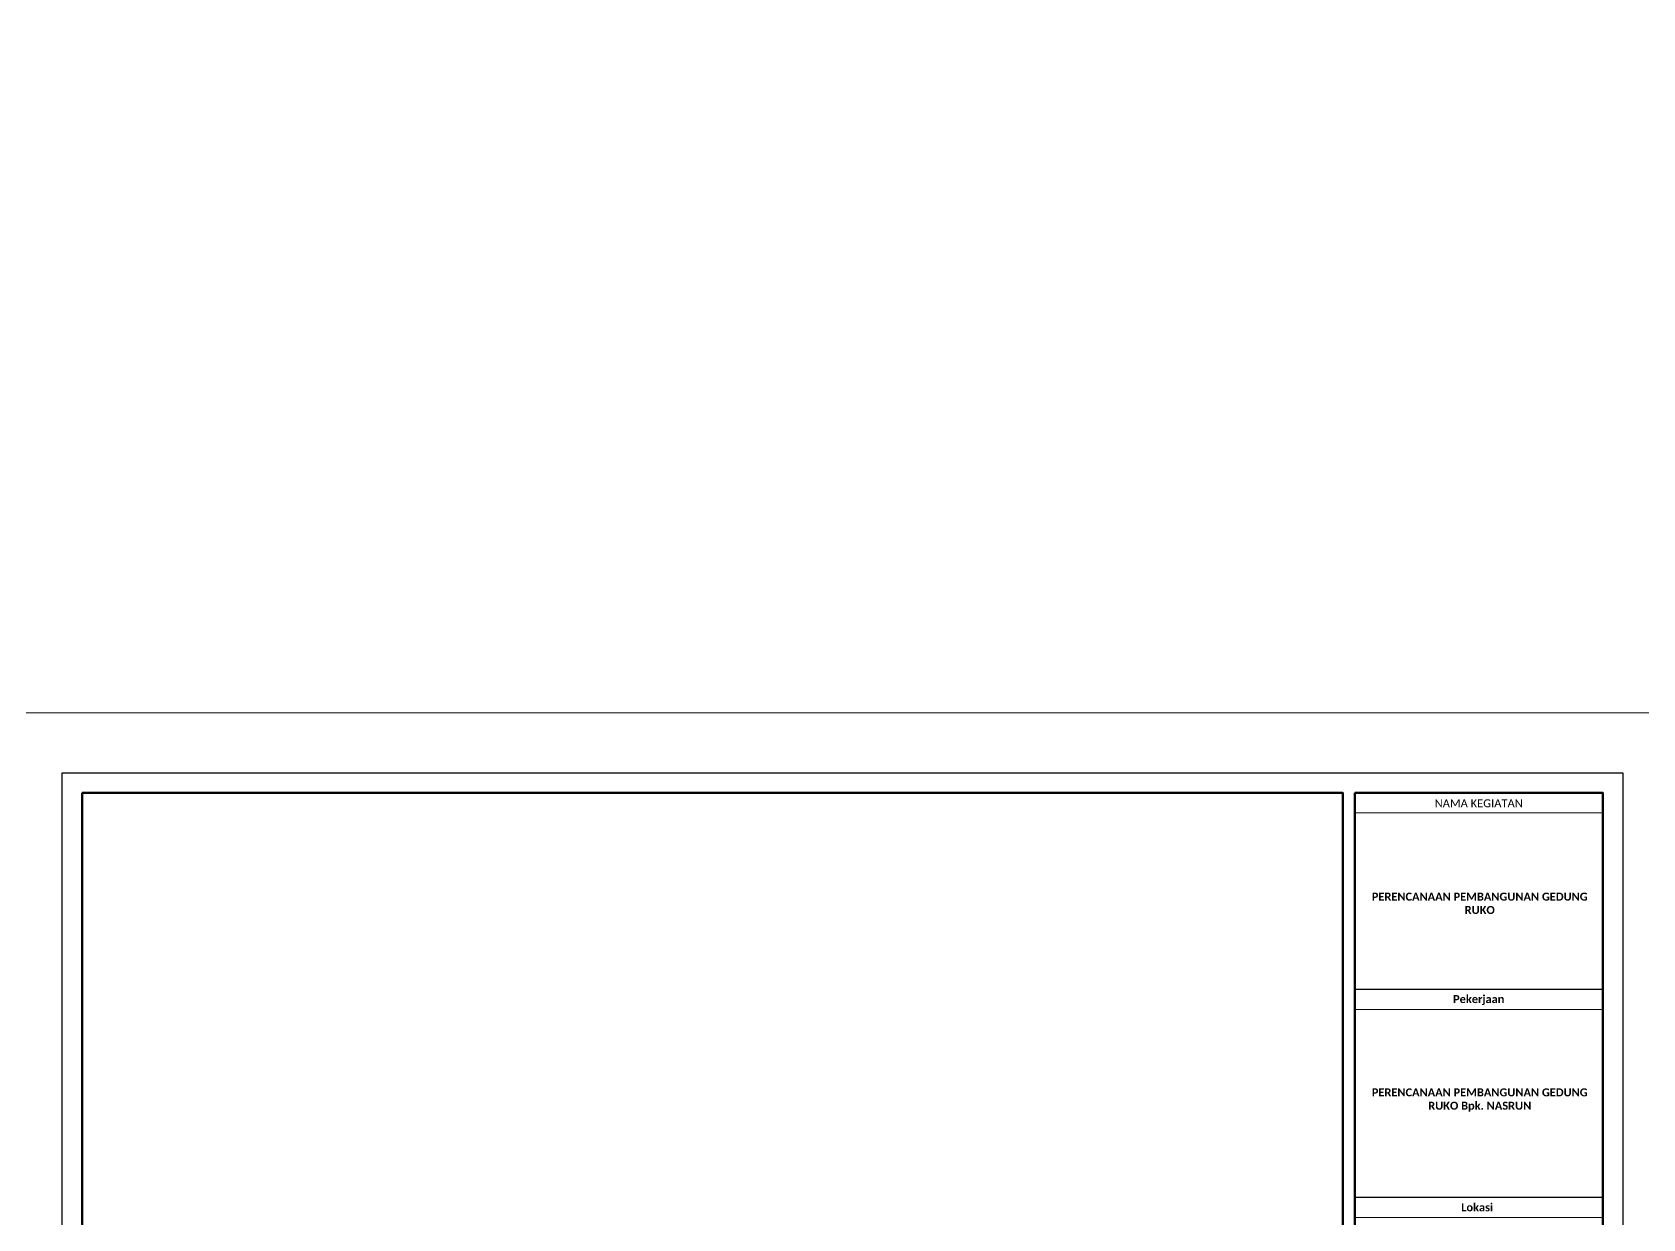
# Model space of a CAD drawing. Header units: centimetres. Extents: x -377343 to 693706, y 194584 to 813780.
# Drawn here: x 177612 to 180713, y 499822 to 502107 of the extents above; entities that cross this region are included whole.
import ezdxf

# ---------------------------------------------------------------- set-up
doc = ezdxf.new("R2010")
doc.units = ezdxf.units.CM
for name, color, linetype, lineweight in [('a. line t', 7, 'Continuous', 50), ('Kertas', 252, 'Continuous', 20), ('Legenda', 252, 'Continuous', 20)]:
    doc.layers.add(name, color=color, linetype=linetype, lineweight=lineweight)
doc.layers.add('PIPA', color=11, linetype='Continuous')
doc.styles.get("Standard").update_dxf_attribs({"font": 'arial.ttf'})

msp = doc.modelspace()

# ---------------------------------------------------------------- linework, layer by layer
at = {"layer": 'Kertas'}
msp.add_lwpolyline([(177553.804, 500796.755), (180751.147, 500796.755), (180751.147, 498508.536), (177553.804, 498508.536)], close=True, dxfattribs=at)
at = {"layer": 'Legenda', "color": 1, "lineweight": 20}
for p, q in [((180635.581, 500604.144), (180157.905, 500604.144)), ((180635.581, 500225.439), (180157.905, 500225.439)), ((180635.998, 499824.68), (180158.323, 499824.68))]:
    msp.add_line(p, q, dxfattribs=at)
at = {"layer": 'Legenda', "color": 1, "lineweight": 30}
for p, q in [((180635.581, 500263.961), (180157.905, 500263.961)), ((180635.998, 499863.202), (180158.323, 499863.202))]:
    msp.add_line(p, q, dxfattribs=at)
at = {"layer": 'Legenda', "color": 5, "lineweight": 30}
msp.add_lwpolyline([(177669.371, 500681.188), (180674.103, 500681.188), (180674.103, 498585.58), (177669.371, 498585.58)], close=True, dxfattribs=at)
at = {"layer": 'Legenda', "color": 1, "lineweight": 50}
for points in [[(177707.893, 500642.666), (180134.792, 500642.666), (180134.792, 498624.103), (177707.893, 498624.103)], [(180157.905, 500642.666), (180635.581, 500642.666), (180635.581, 498624.103), (180157.905, 498624.103)]]:
    msp.add_lwpolyline(points, close=True, dxfattribs=at)
at = {"layer": 'PIPA', "lineweight": 35, "extrusion": (0, 0.816497, 0.57735), "elevation": 193451.324}
msp.add_lwpolyline([(-421704.212, -325591.681), (-159560.265, -63447.734), (377343.333, -600351.331), (-158232.47, -1135927.133), (-693706.405, -600453.199), (-454216.825, -360963.619)], dxfattribs=at)

# ---------------------------------------------------------------- texts
at = {"layer": 'a. line t', "color": 2, "lineweight": 20, "char_height": 15.40888, "attachment_point": 5}
for s, insert, width in [('{\\fCandara|b0|i0|c0|p34;NAMA KEGIATAN}', (180396.743, 500622.332), 477.67534), ('{\\fCandara|b1|i0|c0|p34;PERENCANAAN PEMBANGUNAN GEDUNG RUKO}', (180398.701, 500429.733), 417.68214), ('{\\fCandara|b1|i0|c0|p34;Pekerjaan}', (180396.743, 500243.396), 477.67534), ('{\\fCandara|b1|i0|c0|p34;PERENCANAAN PEMBANGUNAN GEDUNG RUKO Bpk. NASRUN}', (180398.701, 500051.028), 417.68214), ('{\\fCandara|b1|i0|c0|p34;Lokasi}', (180393.678, 499844.364), 477.67534)]:
    msp.add_mtext(s, dxfattribs=dict(at, insert=insert, width=width))

doc.saveas('drawing.dxf')
